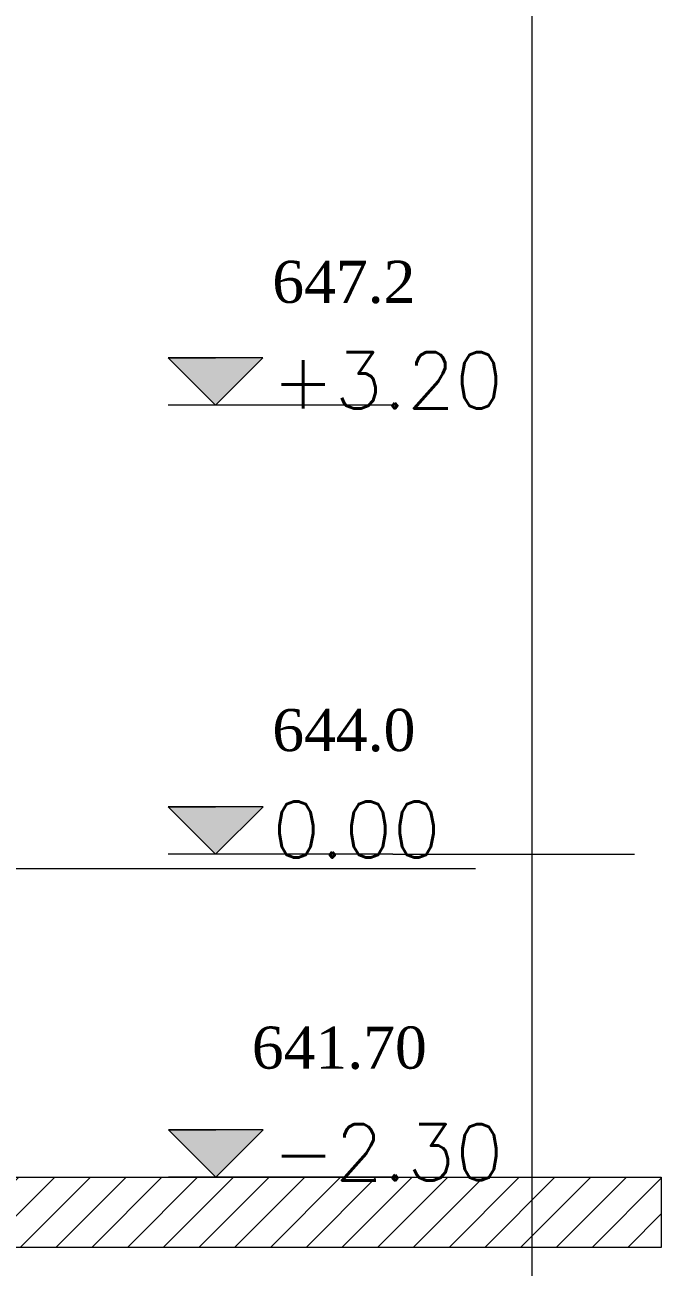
# Model space of a CAD drawing. Header units: millimetres. Extents: x 476244520 to 476657119, y 4620824743 to 4621446928.
# Drawn here: x 476581663 to 476586195, y 4621069804 to 4621078656 of the extents above; entities that cross this region are included whole.
import ezdxf

# ---------------------------------------------------------------- set-up
doc = ezdxf.new("R2010")
doc.units = ezdxf.units.MM
doc.header["$MEASUREMENT"] = 0
for name, color, linetype, lineweight in [('0_Pen_No__1_Pen_No__250', 7, 'Continuous', 0), ('0_Pen_No__250_Pen_No__142', 142, 'Continuous', 0), ('2D Drafting - General_Pen_No__7_Pen_No__250', 7, 'Continuous', 0), ('2D Drafting - General_Pen_No__7_Pen_No__7', 7, 'Continuous', 0), ('New_New_piketebi_Pen_No__7_Pen_No__1', 1, 'Continuous', 0), ('New_reg_nak_Pen_No__32', 1, 'Continuous', 0), ('New_Site & Landscape - Terrain_Pen_No__250', 7, 'Continuous', 0), ('New_Structural - Bearing_Pen_No__1', 1, 'Continuous', 0), ('zoma_Pen_No__1_Pen_No__142', 142, 'Continuous', 0)]:
    doc.layers.add(name, color=color, linetype=linetype, lineweight=lineweight)
doc.styles.add('GENERATED_STYLE_7', font='times.ttf')

msp = doc.modelspace()

# ---------------------------------------------------------------- hatches: boundary and pattern name
at = {"layer": '0_Pen_No__250_Pen_No__142', "linetype": 'Continuous', "lineweight": 0}
for points in [[(476583021.004, 4621075945.555), (476583358.533, 4621076283.248), (476582683.311, 4621076283.083)], [(476583021.785, 4621072745.732), (476583359.314, 4621073083.425), (476582684.092, 4621073083.26)], [(476583022.984, 4621070445.472), (476583360.513, 4621070783.166), (476582685.291, 4621070783.001)]]:
    msp.add_hatch(color=142, dxfattribs=at).paths.add_polyline_path(points)
at = {"layer": '2D Drafting - General_Pen_No__7_Pen_No__7', "linetype": 'Continuous', "lineweight": 0}
h = msp.add_hatch(dxfattribs=at)
h.set_pattern_fill('MASONRY_BLOCK', style=0, pattern_type=2)
h.set_pattern_definition([(45, (476844527.15, 4621385791.04), (-127.27922, 127.27922), [])])
h.paths.add_polyline_path([(476586195.073, 4621070445.452), (476586195.073, 4621069945.453), (476529791.678, 4621069945.453), (476529791.678, 4621070445.443), (476544428.49, 4621070445.473)])

# ---------------------------------------------------------------- linework, layer by layer
at = {"layer": '0_Pen_No__1_Pen_No__250', "color": 7, "linetype": 'Continuous', "lineweight": 0, "flags": 128}
for points in [[(476583021.004, 4621075945.555), (476582683.311, 4621076283.083), (476583020.922, 4621076283.166)], [(476583021.004, 4621075945.555), (476583358.533, 4621076283.248), (476583020.922, 4621076283.166)], [(476584283.393, 4621075945.863), (476582683.393, 4621075945.472)], [(476583021.785, 4621072745.732), (476582684.092, 4621073083.26), (476583021.703, 4621073083.343)], [(476583021.785, 4621072745.732), (476583359.314, 4621073083.425), (476583021.703, 4621073083.343)], [(476584284.174, 4621072746.04), (476582684.174, 4621072745.649)], [(476583022.984, 4621070445.472), (476582685.291, 4621070783.001), (476583022.902, 4621070783.083)], [(476583022.984, 4621070445.472), (476583360.513, 4621070783.166), (476583022.902, 4621070783.083)], [(476584285.373, 4621070445.78), (476582685.373, 4621070445.39)]]:
    msp.add_lwpolyline(points, dxfattribs=at)
at = {"layer": '0_Pen_No__250_Pen_No__142', "color": 142, "linetype": 'Continuous', "lineweight": 0, "flags": 128}
for points in [[(476583021.004, 4621075945.555), (476583358.533, 4621076283.248), (476582683.311, 4621076283.083)], [(476583021.785, 4621072745.732), (476583359.314, 4621073083.425), (476582684.092, 4621073083.26)], [(476583022.984, 4621070445.472), (476583360.513, 4621070783.166), (476582685.291, 4621070783.001)]]:
    msp.add_lwpolyline(points, close=True, dxfattribs=at)
at = {"layer": '2D Drafting - General_Pen_No__7_Pen_No__250', "color": 7, "linetype": 'Continuous', "lineweight": 0, "flags": 128}
msp.add_lwpolyline([(476586195.073, 4621070445.452), (476586195.073, 4621069945.453), (476529791.678, 4621069945.453), (476529791.678, 4621070445.443), (476544428.49, 4621070445.473)], close=True, dxfattribs=at)
at = {"layer": 'New_reg_nak_Pen_No__32', "color": 1, "linetype": 'Continuous', "lineweight": 0}
msp.add_line((476584284.174, 4621072746.04), (476586004.554, 4621072746.04), dxfattribs=at)
at = {"layer": 'New_Site & Landscape - Terrain_Pen_No__250', "color": 7, "linetype": 'Continuous', "lineweight": 0}
msp.add_line((476581399.049, 4621072645.531), (476584873.249, 4621072645.531), dxfattribs=at)
at = {"layer": 'New_Structural - Bearing_Pen_No__1', "color": 1, "linetype": 'Continuous', "lineweight": 0}
msp.add_line((476585273.189, 4621091265.135), (476585273.189, 4621064533.809), dxfattribs=at)

# ---------------------------------------------------------------- texts
at = {"layer": 'New_New_piketebi_Pen_No__7_Pen_No__1', "color": 1, "linetype": 'Continuous', "lineweight": 0, "char_height": 300, "attachment_point": 4, "style": 'GENERATED_STYLE_7'}
for s, insert in [('\\A1;{\\pql;\\fTimes New Roman|b0|i0|c0|p18;64\\fTimes New Roman|b0|i0|c0|p18;7\\fTimes New Roman|b0|i0|c0|p18;.\\fTimes New Roman|b0|i0|c0|p18;2}', (476583425.141, 4621076821.478)), ('\\A1;{\\pql;\\fTimes New Roman|b0|i0|c0|p18;6\\fTimes New Roman|b0|i0|c0|p18;4\\fTimes New Roman|b0|i0|c0|p18;4.\\fTimes New Roman|b0|i0|c0|p18;0}', (476583425.141, 4621073627.851)), ('\\A1;{\\pql;\\fTimes New Roman|b0|i0|c0|p18;641.\\fTimes New Roman|b0|i0|c0|p18;70}', (476583279.724, 4621071365.318))]:
    msp.add_mtext(s, dxfattribs=dict(at, insert=insert))
at = {"layer": 'zoma_Pen_No__1_Pen_No__142', "color": 142, "linetype": 'Continuous', "lineweight": 0, "char_height": 400, "attachment_point": 7, "rotation": 0.0139872}
for s, insert in [('\\A1;{\\pql;\\Ftxt.shx;+\\Ftxt.shx;3\\Ftxt.shx;.20}', (476583423.318, 4621075922.607)), ('\\A1;{\\pql;\\Ftxt.shx;0\\Ftxt.shx;.00}', (476583424.1, 4621072722.784)), ('\\A1;{\\pql;\\Ftxt.shx;-2.\\Ftxt.shx;30}', (476583425.299, 4621070422.525))]:
    msp.add_mtext(s, dxfattribs=dict(at, insert=insert))

doc.saveas('drawing.dxf')
